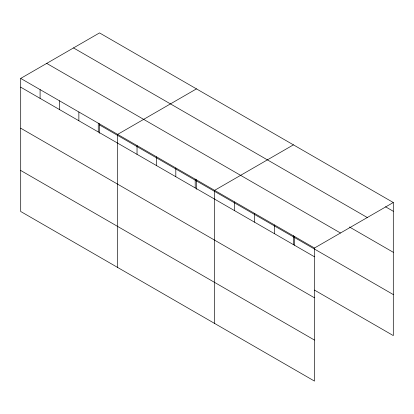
<?xml version="1.0" encoding="UTF-8"?>
<svg xmlns="http://www.w3.org/2000/svg" width="414" height="414" viewBox="0 0 414 414"><rect width="100%" height="100%" fill="white"/><g stroke="black" fill="none" stroke-linecap="round" stroke-linejoin="round"><path stroke-width="0.62" d="M314.474 297.806L314.474 248.022L20.7 78.412L20.7 211.487L314.474 381.092L314.474 297.806L20.7 128.195M314.5 290.095L393.3 335.588L393.3 202.513L99.526 32.908L20.7 78.412M196.469 88.875L117.648 134.384L117.648 267.454M293.417 144.848L214.592 190.357L214.592 323.427M314.474 248.022L393.3 202.513M385.532 206.788L393.3 211.275M73.511 47.926L367.29 217.531M349.463 226.986L393.3 252.297M46.71 63.394L340.489 233.004M99.526 124.956L393.3 294.561M20.7 87.173L314.474 256.783M20.7 170.464L314.474 340.07M294.499 236.492L294.499 245.248M293.417 235.618L293.417 244.586M274.523 224.957L274.523 233.719M254.548 213.422L254.548 222.183M234.567 201.892L234.567 210.648M196.469 179.645L196.469 189.26M195.201 179.164L195.201 187.925M175.815 167.97L175.815 176.726M156.425 156.771L156.425 165.533M137.034 145.578L137.034 154.339M99.526 123.672L99.526 133.287M98.258 123.191L98.258 131.952M78.867 111.997L78.867 120.759M59.476 100.804L59.476 109.565M40.091 89.61L40.091 98.366"/></g></svg>
